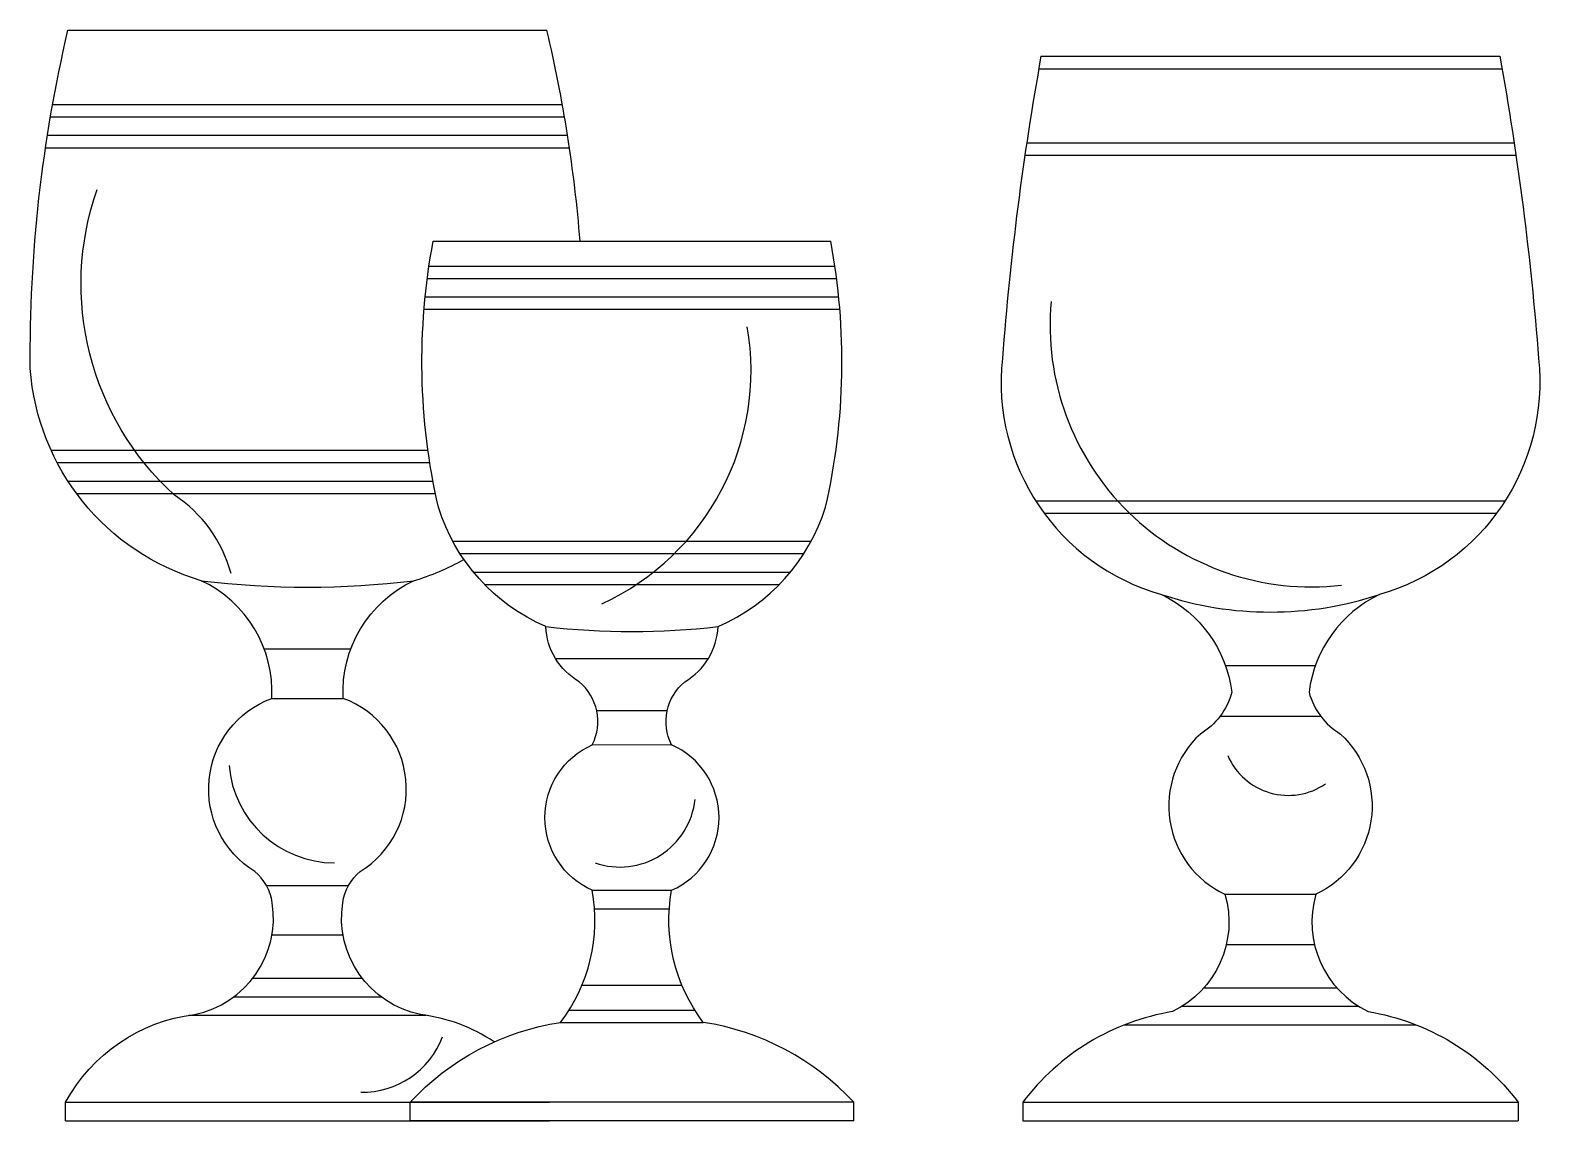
# Model space of a CAD drawing. Extents: x 151 to 363, y 1379 to 1532.
import ezdxf

# ---------------------------------------------------------------- set-up
doc = ezdxf.new("R2010")
doc.units = 0
doc.header["$LTSCALE"] = 10
doc.header["$MEASUREMENT"] = 0
doc.layers.add('3', color=3, linetype='CONTINUOUS')
doc.layers.add('4', color=4, linetype='CONTINUOUS')

msp = doc.modelspace()

# ---------------------------------------------------------------- linework, layer by layer
at = {"layer": '3'}
for p, q in [((292.65, 1526.53), (357.66, 1526.53)), ((154.28, 1521.53), (225.81, 1521.53)), ((153.98, 1519.79), (226.11, 1519.79)), ((153.55, 1517.19), (226.54, 1517.19)), ((153.29, 1515.45), (226.8, 1515.45)), ((290.96, 1516.13), (359.35, 1516.13)), ((290.7, 1514.39), (359.61, 1514.39)), ((207.09, 1498.86), (264.04, 1498.86)), ((206.85, 1497.13), (264.28, 1497.13)), ((206.55, 1494.53), (264.58, 1494.53)), ((206.4, 1492.79), (264.74, 1492.79)), ((154.07, 1473.03), (206.95, 1473.03)), ((154.91, 1471.29), (207.2, 1471.29)), ((156.44, 1468.69), (207.65, 1468.69)), ((157.64, 1466.96), (207.99, 1466.96)), ((292.21, 1465.95), (358.1, 1465.95)), ((293.4, 1464.21), (356.91, 1464.21)), ((210.42, 1460.26), (260.71, 1460.26)), ((211.44, 1458.53), (259.69, 1458.53)), ((213.34, 1455.93), (257.8, 1455.93)), ((214.89, 1454.19), (256.24, 1454.19)), ((183.96, 1445.17), (196.13, 1445.17)), ((224.83, 1443.83), (246.3, 1443.83)), ((331.46, 1442.81), (318.85, 1442.81)), ((185.04, 1438.23), (195.05, 1438.23)), ((240.51, 1436.46), (230.63, 1436.46)), ((318.1, 1435.73), (332.22, 1435.73)), ((230.03, 1431.76), (241.13, 1431.71)), ((184.27, 1411.99), (195.82, 1411.99)), ((230.01, 1411.31), (241.13, 1411.31)), ((318.78, 1410.75), (331.53, 1410.75)), ((230.33, 1408.71), (240.81, 1408.71)), ((185.05, 1405.05), (195.04, 1405.05)), ((318.97, 1403.71), (331.34, 1403.71)), ((182.37, 1398.98), (197.72, 1398.98)), ((228.55, 1397.99), (242.58, 1397.99)), ((179.73, 1396.38), (200.36, 1396.38)), ((315.85, 1397.64), (334.46, 1397.64)), ((173.4, 1393.78), (206.69, 1393.78)), ((226.75, 1394.52), (244.38, 1394.52)), ((312.78, 1395.04), (337.53, 1395.04)), ((225.55, 1392.79), (245.58, 1392.79)), ((304.7, 1392.44), (345.61, 1392.44)), ((156.1, 1381.59), (223.99, 1381.59)), ((266.69, 1381.59), (204.43, 1381.59)), ((290.4, 1381.59), (359.91, 1381.59))]:
    msp.add_line(p, q, dxfattribs=at)
msp.add_lwpolyline([(179.32, 1455.75, 0.183735), (171.34, 1466.77, -0.300656), (160.53, 1509.6)], format="xyb", dxfattribs=at)
for centre, radius, start, end in [((330.91, 1490.54), 36.68, 174.7536, 276.5635), ((216.26, 1484.2), 36.02, 294.7722, 9.818), ((190.05, 1575.91), 122.09, 262.9902, 277.0098), ((325.16, 1499.12), 48.79, 251.7209, 288.2791), ((235.57, 1555.34), 107.73, 263.5597, 276.4403), ((327.67, 1433.87), 9.25, 203.2424, 304.4102), ((193.86, 1430.02), 14.86, 184.5887, 269.9314), ((233.85, 1425.21), 10.64, 251.0989, 353.791), ((197.72, 1395.08), 12.09, 269.1553, 339.0198)]:
    msp.add_arc(centre, radius, start, end, dxfattribs=at)
at = {"layer": '4'}
for p, q in [((156.44, 1531.93), (223.65, 1531.93)), ((292.96, 1528.27), (357.35, 1528.27)), ((207.68, 1502.33), (263.46, 1502.33)), ((156.1, 1378.99), (223.99, 1378.99)), ((266.69, 1378.99), (204.43, 1378.99)), ((290.4, 1378.99), (359.91, 1378.99))]:
    msp.add_line(p, q, dxfattribs=at)
for points in [[(156.1, 1378.99), (156.1, 1381.59, -0.241584), (174.17, 1393.89, 0.401071), (185.1, 1409.57, 0.184409), (182.64, 1413.96, -0.625959), (185.04, 1438.23, 0.304056), (175.15, 1454.73, -0.313174), (151.15, 1484.51, -0.059937), (156.44, 1531.93)], [(228.3, 1502.33, 0.037567), (223.65, 1531.93)], [(292.96, 1528.27, 0.025268), (287.54, 1485.91, 0.365209), (309.85, 1452.79, -0.255254), (319.74, 1439.1, -0.19278), (315.32, 1433.22, 0.534024), (318.78, 1410.75, -0.366447), (311.43, 1394.3, 0.192355), (290.4, 1381.59), (290.4, 1378.99)], [(357.35, 1528.27, -0.025268), (362.77, 1485.91, -0.365209), (340.46, 1452.79, 0.255254), (330.57, 1439.1, 0.19278), (334.99, 1433.22, -0.534024), (331.53, 1410.75, 0.366447), (338.88, 1394.3, -0.192355), (359.91, 1381.59), (359.91, 1378.99)], [(204.43, 1378.99), (204.45, 1381.59, -0.168461), (225.55, 1392.79, 0.209907), (230.01, 1411.31, -0.652621), (230.01, 1431.71, 0.350014), (228.15, 1440.56, -0.255287), (223.48, 1448.29, -0.218444), (208.41, 1465.05, -0.103304), (207.68, 1502.33)], [(266.69, 1378.99), (266.69, 1381.59, 0.168461), (245.58, 1392.79, -0.209907), (241.13, 1411.31, 0.652621), (241.13, 1431.71, -0.350014), (242.98, 1440.56, 0.255287), (247.65, 1448.29, 0.218444), (262.73, 1465.05, 0.103304), (263.46, 1502.33)], [(216.26, 1390.04, 0.116799), (205.92, 1393.89, -0.401071), (194.99, 1409.57, -0.184409), (197.45, 1413.96, 0.625959), (195.05, 1438.23, -0.304056), (204.94, 1454.73, 0.057215), (211.99, 1457.71)]]:
    msp.add_lwpolyline(points, format="xyb", dxfattribs=at)

doc.saveas('drawing.dxf')
